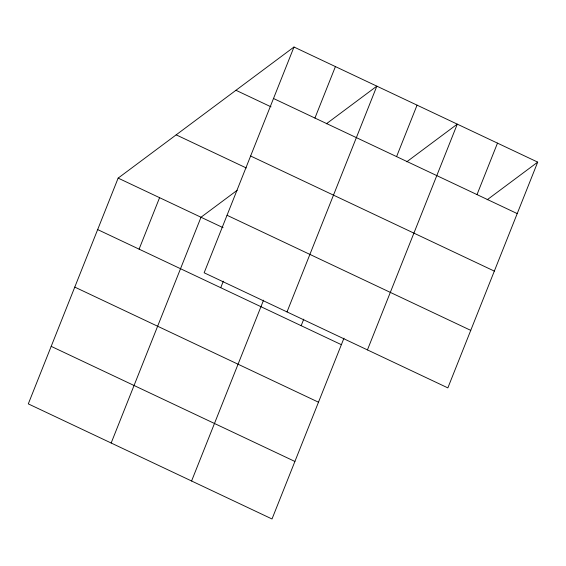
<?xml version="1.0" encoding="UTF-8"?>
<svg xmlns="http://www.w3.org/2000/svg" width="566" height="566" viewBox="0 0 566 566"><rect width="100%" height="100%" fill="white"/><g stroke="black" fill="none" stroke-linecap="round" stroke-linejoin="round"><path stroke-width="0.85" d="M293.987 47.02L204.149 272.784L447.855 387.887L537.7 162.124L293.987 47.02L118.145 178.113L28.3 403.876L272.013 518.98L343.972 338.15M139.095 249.146L159.577 197.683M111.162 443.015L201.001 217.245L237.189 190.275M220.733 287.705L223.337 281.175M314.937 118.053L335.419 66.59M191.584 480.994L263.551 300.164M287.012 311.923L376.85 86.152L326.334 123.82M301.162 325.691L303.758 319.153M396.582 156.612L417.064 105.149M367.433 349.901L457.278 124.138L406.756 161.798M477.004 194.598L497.486 143.127M487.177 199.784L537.7 162.124M273.505 98.491L517.218 213.587M235.958 90.284L271.015 106.84M250.618 156.004L494.33 271.107M176.175 134.85L246.288 167.968M227.037 215.271L470.749 330.367M118.145 178.113L223.082 227.674M97.663 229.584L341.369 344.68M74.769 287.096L318.481 402.2M51.188 346.357L294.9 461.46"/></g></svg>
